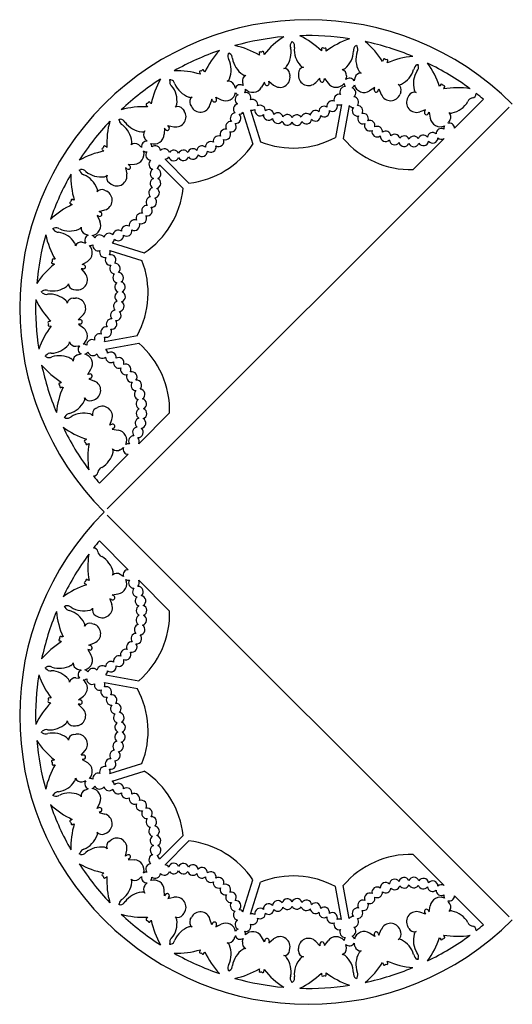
# Model space of a CAD drawing. Extents: x 64 to 312, y 4 to 251.
# Drawn here: x 64 to 187.9, y 3.6 to 251.3 of the extents above; entities that cross this region are included whole.
import ezdxf

# ---------------------------------------------------------------- set-up
doc = ezdxf.new("R2010")
doc.units = 0
doc.layers.get('0').update_dxf_attribs({"linetype": 'CONTINUOUS'})

msp = doc.modelspace()

# ---------------------------------------------------------------- linework, layer by layer
for p, q in [((134.09, 237.84), (134.08, 237.25)), ((120.02, 235.53), (120.15, 234.95)), ((125.58, 235.58), (124.81, 234.25)), ((125.68, 235.15), (125.58, 235.58)), ((126.68, 235.78), (127.86, 234.81)), ((126.73, 235.34), (126.68, 235.78)), ((131.89, 237.7), (131.97, 237.12)), ((139.5, 236.55), (138.44, 235.45)), ((139.5, 236.11), (139.5, 236.55)), ((140.57, 236.05), (140.62, 236.49)), ((140.62, 236.49), (141.54, 235.26)), ((146.14, 237.11), (146.08, 236.52)), ((148.31, 236.71), (148.16, 236.14)), ((117.91, 234.87), (118.13, 234.32)), ((153.26, 234.17), (151.97, 233.35)), ((153.15, 233.74), (153.26, 234.17)), ((154.17, 233.42), (154.33, 233.84)), ((154.33, 233.84), (154.92, 232.43)), ((159.84, 233.12), (159.64, 232.56)), ((112.29, 231.29), (111.86, 229.83)), ((112.49, 230.9), (112.29, 231.29)), ((113.31, 231.75), (114.69, 231.1)), ((113.47, 231.34), (113.31, 231.75)), ((161.85, 232.21), (161.57, 231.7)), ((173.35, 223.97), (180.61, 231.23)), ((86.03, 128.18), (187.1, 229.25)), ((105.01, 228.78), (105.36, 228.3)), ((106.9, 229.92), (107.17, 229.39)), ((120.14, 227.97), (122.65, 219.94)), ((122.04, 228.6), (124.56, 220.53)), ((144.91, 229.96), (143.39, 221.65)), ((146.89, 229.64), (145.37, 221.36)), ((166.04, 228.56), (164.59, 228.08)), ((165.83, 228.17), (166.04, 228.56)), ((166.75, 227.62), (167, 227.98)), ((167, 227.98), (167.25, 226.48)), ((172.18, 225.97), (171.85, 225.48)), ((100.41, 223.96), (100.35, 222.43)), ((100.7, 223.62), (100.41, 223.96)), ((101.29, 224.65), (102.79, 224.34)), ((101.55, 224.29), (101.29, 224.65)), ((95.51, 221.33), (95.89, 220.88)), ((162.95, 213.57), (170.73, 221.35)), ((93.95, 219.77), (94.4, 219.39)), ((100.59, 216.15), (106.56, 210.17)), ((90.63, 213.99), (90.94, 212.49)), ((90.99, 213.73), (90.63, 213.99)), ((91.32, 214.87), (92.85, 214.93)), ((91.66, 214.58), (91.32, 214.87)), ((99.14, 214.77), (105.1, 208.8)), ((85.36, 208.38), (85.89, 208.11)), ((86.5, 210.27), (86.99, 209.92)), ((83.99, 202.99), (85.46, 203.42)), ((83.53, 201.97), (84.18, 200.59)), ((83.94, 201.81), (83.53, 201.97)), ((84.38, 202.79), (83.99, 202.99)), ((80.41, 197.37), (80.96, 197.15)), ((79.75, 195.27), (80.33, 195.13)), ((87.26, 195.11), (95.35, 192.59)), ((86.69, 193.19), (94.76, 190.68)), ((79.5, 188.6), (80.47, 187.42)), ((79.94, 188.55), (79.5, 188.6)), ((79.71, 189.71), (81.03, 190.47)), ((80.13, 189.61), (79.71, 189.71)), ((77.58, 183.39), (78.16, 183.31)), ((77.44, 181.19), (78.03, 181.2)), ((78.73, 175.78), (79.83, 176.84)), ((79.17, 175.78), (78.73, 175.78)), ((79.23, 174.71), (78.8, 174.66)), ((78.8, 174.66), (80.02, 173.74)), ((85.31, 170.34), (93.61, 171.86)), ((78.17, 169.14), (78.76, 169.2)), ((85.66, 168.37), (93.97, 169.9)), ((78.57, 166.97), (79.14, 167.12)), ((81.11, 162.02), (81.93, 163.31)), ((81.54, 162.13), (81.11, 162.02)), ((81.86, 161.11), (81.44, 160.96)), ((81.44, 160.96), (82.85, 160.36)), ((82.16, 155.44), (82.72, 155.64)), ((83.07, 153.43), (83.59, 153.71)), ((101.71, 152.33), (93.94, 144.55)), ((86.72, 149.24), (87.2, 150.69)), ((87.11, 149.45), (86.72, 149.24)), ((87.66, 148.53), (87.3, 148.28)), ((87.3, 148.28), (88.81, 148.04)), ((91.31, 141.93), (84.05, 134.67)), ((89.31, 143.1), (89.8, 143.43)), ((86.03, 126.66), (187.1, 25.59)), ((91.31, 112.91), (84.05, 120.17)), ((89.31, 111.74), (89.8, 111.41)), ((101.71, 102.51), (93.94, 110.29)), ((87.3, 106.56), (88.81, 106.8)), ((87.66, 106.31), (87.3, 106.56)), ((86.72, 105.6), (87.2, 104.15)), ((87.11, 105.39), (86.72, 105.6)), ((82.16, 99.4), (82.72, 99.2)), ((83.07, 101.41), (83.59, 101.13)), ((81.44, 93.89), (82.85, 94.48)), ((81.11, 92.82), (81.93, 91.53)), ((81.54, 92.71), (81.11, 92.82)), ((81.86, 93.73), (81.44, 93.89)), ((78.57, 87.87), (79.14, 87.72)), ((78.17, 85.7), (78.76, 85.64)), ((85.31, 84.5), (93.61, 82.98)), ((85.66, 86.47), (93.97, 84.94)), ((78.8, 80.18), (80.02, 81.1)), ((79.23, 80.13), (78.8, 80.18)), ((78.73, 79.06), (79.83, 78)), ((79.17, 79.06), (78.73, 79.06)), ((77.44, 73.65), (78.03, 73.64)), ((77.58, 71.45), (78.16, 71.53)), ((79.5, 66.24), (80.47, 67.42)), ((79.94, 66.29), (79.5, 66.24)), ((80.13, 65.23), (79.71, 65.13)), ((79.71, 65.13), (81.03, 64.37)), ((86.69, 61.65), (94.76, 64.16)), ((87.26, 59.73), (95.35, 62.25)), ((79.75, 59.57), (80.33, 59.71)), ((80.41, 57.47), (80.96, 57.69)), ((83.53, 52.87), (84.18, 54.25)), ((83.94, 53.03), (83.53, 52.87)), ((84.38, 52.05), (83.99, 51.85)), ((83.99, 51.85), (85.46, 51.42)), ((85.36, 46.46), (85.89, 46.73)), ((86.5, 44.57), (86.99, 44.92)), ((99.14, 40.07), (105.1, 46.04)), ((100.59, 38.69), (106.56, 44.67)), ((90.63, 40.85), (90.94, 42.35)), ((90.99, 41.11), (90.63, 40.85)), ((91.66, 40.26), (91.32, 39.97)), ((91.32, 39.97), (92.85, 39.91)), ((162.95, 41.27), (170.73, 33.49)), ((93.95, 35.07), (94.4, 35.45)), ((120.14, 26.87), (122.65, 34.9)), ((95.51, 33.51), (95.89, 33.96)), ((100.41, 30.88), (100.35, 32.41)), ((122.04, 26.24), (124.56, 34.31)), ((144.91, 24.88), (143.39, 33.19)), ((146.89, 25.2), (145.37, 33.48)), ((100.7, 31.22), (100.41, 30.88)), ((101.55, 30.55), (101.29, 30.19)), ((101.29, 30.19), (102.79, 30.5)), ((173.35, 30.87), (180.61, 23.61)), ((167, 26.86), (167.25, 28.36)), ((172.18, 28.87), (171.85, 29.36)), ((105.01, 26.06), (105.36, 26.54)), ((106.9, 24.92), (107.17, 25.45)), ((112.29, 23.55), (111.86, 25.01)), ((166.04, 26.28), (164.59, 26.76)), ((165.83, 26.67), (166.04, 26.28)), ((166.75, 27.22), (167, 26.86)), ((112.49, 23.94), (112.29, 23.55)), ((113.31, 23.09), (114.69, 23.74)), ((113.47, 23.5), (113.31, 23.09)), ((154.33, 21), (154.92, 22.41)), ((161.85, 22.63), (161.57, 23.14)), ((117.91, 19.97), (118.13, 20.52)), ((120.02, 19.31), (120.15, 19.89)), ((125.58, 19.26), (124.81, 20.59)), ((126.68, 19.06), (127.86, 20.03)), ((153.26, 20.67), (151.97, 21.49)), ((153.15, 21.1), (153.26, 20.67)), ((154.17, 21.42), (154.33, 21)), ((159.84, 21.72), (159.64, 22.28)), ((125.68, 19.69), (125.58, 19.26)), ((126.73, 19.5), (126.68, 19.06)), ((131.89, 17.14), (131.97, 17.72)), ((134.09, 17), (134.08, 17.59)), ((139.5, 18.29), (138.44, 19.39)), ((139.5, 18.73), (139.5, 18.29)), ((140.57, 18.79), (140.62, 18.35)), ((140.62, 18.35), (141.54, 19.58)), ((146.14, 17.73), (146.08, 18.32)), ((148.31, 18.13), (148.16, 18.7))]:
    msp.add_line(p, q)
for centre, radius, start, end in [((136.56, 178.72), 72.54, 45, 225), ((136.56, 178.72), 68.54, 95.1476, 105.6216), ((141.42, 229.86), 20.36, 122.7169, 141.4696), ((133.48, 244.71), 1.44, 142.2369, 201.738), ((131.53, 246.37), 1.12, 316.2883, 330.925), ((133.41, 246.48), 1.12, 215.9981, 230.6347), ((131.68, 244.61), 1.44, 345.185, 44.6862), ((136.56, 178.72), 68.54, 81.3015, 91.7754), ((125.58, 228.9), 20.36, 45.4535, 64.2062), ((153.51, 227.21), 20.36, 108.8707, 127.6235), ((136.56, 178.72), 68.54, 67.4553, 77.9293), ((137.91, 230.07), 20.36, 31.6073, 50.36), ((136.56, 178.72), 68.54, 108.9938, 119.4677), ((129.04, 229.53), 20.36, 136.563, 155.3158), ((115.49, 243.2), 1.12, 330.1345, 344.7712), ((117.28, 243.76), 1.12, 229.8442, 244.4809), ((116.05, 241.52), 1.44, 359.0312, 58.5323), ((113.89, 224.81), 20.36, 59.2996, 78.0523), ((124.45, 242.88), 0.256, 48.593, 228.593), ((124.87, 242.51), 0.619, 86.6404, 114.1288), ((125.14, 243.01), 0.255, 332.3309, 152.3309), ((124.87, 242.51), 0.619, 2.5215, 38.0214), ((126.26, 242.98), 6, 324.1239, 11.5409), ((139.05, 243.75), 6, 175.3821, 222.7992), ((140.48, 243.46), 0.619, 149.211, 184.4016), ((140.16, 243.92), 0.256, 34.7468, 214.7468), ((140.48, 243.46), 0.619, 72.7942, 100.2827), ((140.85, 243.88), 0.255, 318.4847, 138.4847), ((140.48, 243.46), 0.619, 348.6753, 24.1752), ((141.93, 243.58), 6, 310.2777, 357.6948), ((149.36, 243.54), 1.44, 128.3907, 187.8919), ((147.87, 245.61), 1.12, 302.4422, 317.0789), ((154.54, 241.27), 6, 161.536, 208.953), ((149.72, 245.27), 1.12, 202.1519, 216.7886), ((147.59, 243.86), 1.44, 331.3389, 30.84), ((117.77, 242.06), 1.44, 156.0831, 215.5842), ((111.18, 238.65), 6, 337.97, 25.3871), ((123.41, 242.46), 6, 189.2283, 236.6453), ((124.87, 242.51), 0.619, 163.0571, 198.2478), ((155.86, 240.64), 0.619, 135.3648, 170.5555), ((155.66, 241.16), 0.256, 20.9007, 200.9007), ((155.86, 240.64), 0.619, 58.9481, 86.4365), ((156.32, 240.96), 0.255, 304.6386, 124.6386), ((164.63, 221.74), 20.36, 95.0246, 113.7773), ((155.86, 240.64), 0.619, 334.8292, 10.3291), ((136.56, 178.72), 68.54, 53.6092, 64.0831), ((150.16, 228.25), 20.36, 17.7612, 36.5139), ((103.52, 218.05), 20.36, 73.1458, 91.8985), ((109.45, 238.12), 0.256, 62.4391, 242.4391), ((109.95, 237.86), 0.619, 176.9033, 212.0939), ((109.95, 237.86), 0.619, 100.4865, 127.975), ((110.08, 238.41), 0.255, 346.177, 166.177), ((109.95, 237.86), 0.619, 16.3676, 51.8676), ((130.26, 240), 1.01, 280.9176, 327.6094), ((130.39, 237.5), 1.51, 7.8564, 87.5816), ((135.61, 237.81), 1.51, 99.3414, 179.0666), ((135.43, 240.32), 1.01, 219.3137, 266.0055), ((145.11, 239.73), 1.01, 267.0714, 313.7632), ((144.64, 237.27), 1.51, 354.0103, 73.7355), ((149.78, 236.33), 1.51, 85.4953, 165.2205), ((150.21, 238.8), 1.01, 205.4676, 252.1594), ((157.3, 240.41), 6, 296.4316, 343.8486), ((168.99, 235.15), 6, 147.6898, 195.1069), ((164.5, 238.59), 1.44, 114.5446, 174.0457), ((163.55, 240.96), 1.12, 288.596, 303.2327), ((162.86, 239.33), 1.44, 317.4927, 16.9939), ((165.26, 240.19), 1.12, 188.3058, 202.9424), ((136.56, 178.72), 68.54, 122.8399, 133.3139), ((117.09, 226.25), 20.36, 150.4092, 169.1619), ((103.16, 235.72), 1.44, 169.9292, 229.4303), ((100.67, 236.28), 1.12, 343.9806, 358.6173), ((102.28, 237.25), 1.12, 243.6904, 258.327), ((101.62, 234.79), 1.44, 12.8774, 72.3785), ((115.78, 236.72), 1.01, 294.7637, 341.4555), ((116.5, 234.31), 1.51, 21.7026, 101.4278), ((121.49, 235.87), 1.51, 113.1876, 192.9128), ((120.72, 238.26), 1.01, 233.1599, 279.8517), ((126.21, 235.24), 0.538, 190.3846, 10.3846), ((129.46, 236.77), 2.53, 230.7544, 7.8564), ((136.62, 237.21), 2.53, 179.0666, 316.1687), ((140.03, 236.08), 0.538, 176.5385, 356.5385), ((146.95, 235.23), 1.33, 29.3272, 134.1604), ((143.56, 236.78), 2.53, 346.2118, 354.0103), ((150.61, 235.49), 2.53, 165.2205, 171.249), ((97.57, 230.83), 6, 351.8162, 39.2333), ((108.54, 237.46), 6, 203.0744, 250.4915), ((115.78, 233.39), 2.53, 244.6006, 349.8908), ((115.78, 233.39), 2.53, 13.9042, 21.7026), ((119.5, 233.58), 1.33, 57.0195, 161.8527), ((119.44, 233.56), 1.33, 207.9689, 245.8741), ((122.62, 235.52), 2.53, 192.9128, 198.9413), ((119.44, 233.56), 1.33, 329.1845, 10.4657), ((120.83, 231.58), 1.33, 338.6581, 100.4526), ((122.62, 235.52), 2.53, 222.5172, 330.0148), ((143.56, 236.78), 2.53, 216.9083, 322.1985), ((145.82, 233.09), 1.33, 88.6072, 208.2649), ((146.89, 235.24), 1.33, 180.2766, 218.1818), ((146.89, 235.24), 1.33, 301.4921, 342.7734), ((147.19, 232.84), 1.33, 310.9658, 72.7603), ((150.61, 235.49), 2.53, 194.8249, 302.3225), ((153.66, 233.58), 0.538, 162.6923, 342.6923), ((159.47, 235.91), 1.01, 253.2253, 299.9171), ((158.42, 233.63), 1.51, 340.1641, 59.8893), ((163.18, 231.49), 1.51, 71.6491, 151.3743), ((164.19, 233.79), 1.01, 191.6214, 238.3132), ((170.12, 234.22), 0.619, 121.5187, 156.7093), ((170.05, 234.78), 0.256, 7.0545, 187.0545), ((170.12, 234.22), 0.619, 45.1019, 72.5904), ((170.64, 234.42), 0.255, 290.7924, 110.7924), ((170.12, 234.22), 0.619, 320.983, 356.4829), ((174.11, 213.78), 20.36, 81.1784, 99.9312), ((96.57, 230.34), 0.255, 0.0232, 180.0232), ((106.93, 232.73), 1.01, 247.006, 293.6978), ((108.25, 230.6), 1.51, 127.0338, 206.7589), ((112.98, 231.12), 0.538, 204.2308, 24.2308), ((119.49, 231.16), 1.33, 116.2995, 235.9572), ((122.52, 229.85), 1.33, 348.1318, 109.9263), ((142.58, 229.51), 1.33, 67.5231, 189.5985), ((144.35, 231.17), 1.33, 76.9968, 198.7913), ((147.88, 230.52), 1.33, 320.4395, 82.234), ((157.26, 233.42), 2.53, 203.0621, 340.1641), ((163.79, 230.48), 2.53, 151.3743, 288.4764), ((171.46, 233.65), 6, 282.5854, 330.0025), ((178.02, 230.16), 1.44, 100.6984, 160.1996), ((177.66, 232.69), 1.12, 274.7499, 1.6395), ((136.56, 178.72), 68.54, 50.0095, 51.9919), ((95.07, 209), 20.36, 86.9919, 105.7447), ((96.02, 229.9), 0.256, 76.2853, 256.2853), ((96.57, 229.77), 0.619, 190.7494, 225.9401), ((96.57, 229.77), 0.619, 114.3327, 141.8211), ((96.57, 229.77), 0.619, 30.2138, 65.7137), ((103.3, 226.82), 2.53, 258.4467, 35.5488), ((102.5, 230.06), 1.01, 308.6099, 355.3017), ((103.78, 227.9), 1.51, 35.5488, 115.2739), ((109.43, 230.53), 2.53, 206.7589, 343.861), ((119.08, 228.78), 1.33, 104.6891, 226.4836), ((119.08, 228.78), 1.33, 275.2154, 322.8573), ((122.52, 229.85), 1.33, 248.9905, 299.4), ((124.47, 228.41), 1.33, 168.1318, 308.5928), ((124.47, 228.41), 1.33, 357.3246, 119.4), ((126.62, 227.31), 1.33, 5.0104, 128.5928), ((138.4, 227.09), 1.33, 50.6445, 173.3062), ((140.57, 228.16), 1.33, 58.3303, 181.9127), ((140.57, 228.16), 1.33, 230.6445, 9.5985), ((142.58, 229.51), 1.33, 238.3303, 18.7913), ((144.35, 231.17), 1.33, 247.5231, 295.165), ((147.88, 230.52), 1.33, 221.2982, 271.7077), ((148.95, 228.34), 1.33, 140.4395, 280.9005), ((148.95, 228.34), 1.33, 329.6323, 91.7077), ((166.29, 227.9), 0.538, 148.8462, 328.8462), ((170.92, 226.81), 1.51, 326.318, 46.0432), ((172.49, 228.77), 1.01, 239.3791, 286.0709), ((136.56, 178.72), 68.54, 136.6861, 147.1601), ((106.28, 220.21), 20.36, 164.2553, 183.0081), ((89.27, 227.35), 1.12, 257.5365, 272.1732), ((87.93, 226.02), 1.12, 357.8268, 12.4635), ((90.49, 226.07), 1.44, 183.7754, 243.2765), ((89.21, 224.79), 1.44, 26.7235, 86.2246), ((95.3, 229.05), 6, 216.9206, 264.3377), ((117.14, 224.36), 1.33, 86.0226, 209.605), ((118.29, 226.49), 1.33, 95.2154, 217.2908), ((118.29, 226.49), 1.33, 266.0226, 46.4836), ((126.62, 227.31), 1.33, 177.3246, 316.2786), ((128.91, 226.51), 1.33, 185.0104, 324.8851), ((128.91, 226.51), 1.33, 13.6169, 136.2786), ((131.28, 226.06), 1.33, 193.6169, 334.3588), ((131.28, 226.06), 1.33, 23.0906, 144.8851), ((133.7, 226.01), 1.33, 203.0906, 343.8325), ((133.7, 226.01), 1.33, 32.5643, 154.3588), ((136.1, 226.35), 1.33, 42.038, 163.8325), ((136.1, 226.35), 1.33, 212.5643, 353.3062), ((138.4, 227.09), 1.33, 222.038, 1.9127), ((150.35, 226.37), 1.33, 149.6323, 288.5863), ((150.35, 226.37), 1.33, 337.3181, 100.9005), ((151.99, 224.6), 1.33, 345.9246, 108.5863), ((169.75, 226.88), 2.53, 189.216, 294.5061), ((169.75, 226.88), 2.53, 318.5195, 326.318), ((86.23, 219.98), 6, 5.6623, 53.0794), ((94.87, 224.07), 1.01, 260.8522, 307.544), ((96.66, 222.32), 1.51, 140.8799, 220.6051), ((101.12, 223.95), 0.538, 218.0769, 38.0769), ((115.72, 222.4), 1.33, 78.3368, 200.9985), ((115.72, 222.4), 1.33, 249.7303, 29.605), ((117.14, 224.36), 1.33, 258.3368, 37.2908), ((151.99, 224.6), 1.33, 157.3181, 297.1928), ((153.89, 223.09), 1.33, 165.9246, 306.6665), ((153.89, 223.09), 1.33, 355.3983, 117.1928), ((156.01, 221.92), 1.33, 4.872, 126.6665), ((170.02, 222.56), 1.33, 60.9149, 180.5726), ((171.98, 223.96), 1.33, 152.5843, 190.4895), ((172.02, 223.93), 1.33, 1.6348, 106.4681), ((91.21, 220.41), 1.01, 322.456, 9.1478), ((95.96, 219.37), 1.33, 84.7118, 189.545), ((97.82, 222.53), 2.53, 220.6051, 226.6336), ((97.82, 222.53), 2.53, 250.2095, 357.7071), ((112.05, 219.26), 1.33, 60.2566, 182.0511), ((114.02, 220.68), 1.33, 69.7303, 191.5248), ((114.02, 220.68), 1.33, 240.2566, 20.9985), ((132.77, 241.47), 22.5, 248.5996, 298.1835), ((162.38, 236.01), 22.45, 220.7525, 271.4537), ((156.01, 221.92), 1.33, 175.3983, 316.1402), ((158.29, 221.11), 1.33, 184.872, 325.6138), ((158.29, 221.11), 1.33, 14.3457, 136.1402), ((160.67, 220.69), 1.33, 22.9522, 145.6138), ((163.09, 220.63), 1.33, 30.638, 154.2204), ((165.5, 220.9), 1.33, 39.8308, 161.9062), ((165.5, 220.9), 1.33, 210.638, 351.0989), ((167.83, 221.54), 1.33, 49.3044, 171.0989), ((167.83, 221.54), 1.33, 219.8308, 0.5726), ((170.08, 222.51), 1.33, 225.9757, 299.4441), ((89.03, 198.19), 20.36, 100.8381, 119.5908), ((84.95, 218.71), 0.256, 90.1314, 270.1314), ((85.51, 218.72), 0.619, 128.1789, 155.6673), ((85.51, 218.72), 0.619, 204.5956, 239.7862), ((85.37, 219.26), 0.255, 13.8694, 193.8694), ((85.51, 218.72), 0.619, 44.0599, 79.5599), ((92.97, 218.62), 1.51, 49.3949, 129.1201), ((92.75, 217.46), 2.53, 272.2929, 17.5831), ((92.75, 217.46), 2.53, 41.5965, 49.3949), ((95.92, 219.33), 1.33, 235.6612, 273.5664), ((97.07, 217.22), 1.33, 143.9918, 263.6496), ((95.92, 219.33), 1.33, 356.8768, 38.158), ((98.06, 218.21), 1.33, 6.3504, 128.1449), ((100.36, 217.46), 1.33, 15.8241, 137.6186), ((102.76, 217.1), 1.33, 25.0169, 147.0923), ((105.18, 217.13), 1.33, 32.7027, 156.2851), ((107.57, 217.48), 1.33, 41.3092, 163.9709), ((104.02, 232.49), 22.46, 276.4951, 326.0337), ((109.89, 218.18), 1.33, 50.7829, 172.5774), ((109.89, 218.18), 1.33, 221.3092, 2.0511), ((112.05, 219.26), 1.33, 230.7829, 11.5248), ((160.67, 220.69), 1.33, 194.3457, 334.2204), ((163.09, 220.63), 1.33, 202.9522, 341.9062), ((97.82, 214.92), 1.33, 132.3814, 254.1759), ((100.36, 217.46), 1.33, 279.626, 327.0923), ((102.76, 217.1), 1.33, 195.8241, 336.2851), ((105.18, 217.13), 1.33, 205.0169, 343.9709), ((107.57, 217.48), 1.33, 212.7027, 352.5774), ((79, 214.61), 1.12, 271.3827, 286.0194), ((78.03, 213), 1.12, 11.673, 26.3096), ((80.49, 213.67), 1.44, 197.6215, 257.1226), ((79.56, 212.12), 1.44, 40.5697, 100.0708), ((84.45, 217.71), 6, 230.7667, 278.1838), ((91.33, 214.16), 0.538, 231.9231, 51.9231), ((98.18, 212.52), 1.33, 122.9077, 244.9831), ((97.82, 214.92), 1.33, 302.9077, 353.4987), ((98.18, 212.52), 1.33, 293.7149, 74.1759), ((136.56, 178.72), 68.54, 150.5323, 161.0062), ((97.23, 211.76), 20.36, 178.1015, 196.8542), ((77.82, 206.74), 6, 19.5085, 66.9256), ((85.22, 212.78), 1.01, 274.6983, 321.3901), ((87.38, 211.5), 1.51, 154.7261, 234.4512), ((88.46, 211.98), 2.53, 234.4512, 11.5533), ((98.15, 210.1), 1.33, 113.7149, 237.2973), ((98.15, 210.1), 1.33, 286.0291, 64.9831), ((82.55, 208.35), 1.01, 336.3022, 22.994), ((84.68, 207.03), 1.51, 63.2411, 142.9662), ((84.75, 205.85), 2.53, 286.139, 63.2411), ((82.79, 211.19), 22.44, 304.0393, 353.8955), ((97.8, 207.71), 1.33, 106.0291, 228.6908), ((97.8, 207.71), 1.33, 277.4226, 57.2973), ((77.42, 205.33), 0.619, 142.025, 169.5135), ((77.16, 205.83), 0.255, 27.7155, 207.7155), ((77.42, 205.33), 0.619, 57.9061, 93.406), ((97.1, 205.39), 1.33, 97.4226, 219.2171), ((97.1, 205.39), 1.33, 267.9489, 48.6908), ((85.75, 186.24), 20.36, 114.6842, 133.437), ((76.87, 205.2), 0.256, 103.9776, 283.9776), ((77.42, 205.33), 0.619, 218.4417, 253.6324), ((96.02, 203.23), 1.33, 87.9489, 209.7434), ((96.02, 203.23), 1.33, 258.4752, 39.2171), ((84.16, 202.3), 0.538, 245.7692, 65.7692), ((92.88, 199.57), 1.33, 69.0015, 191.6632), ((94.6, 201.27), 1.33, 78.4752, 200.2697), ((94.6, 201.27), 1.33, 249.0015, 29.7434), ((72.08, 199.8), 1.12, 285.2288, 299.8655), ((71.52, 198), 1.12, 25.5191, 40.1558), ((73.76, 199.23), 1.44, 211.4677, 270.9688), ((73.22, 197.51), 1.44, 54.4158, 113.9169), ((76.64, 204.1), 6, 244.6129, 292.03), ((78.56, 199.5), 1.01, 288.5445, 335.2363), ((80.97, 198.78), 1.51, 168.5722, 248.2974), ((81.89, 199.51), 2.53, 277.9018, 25.3994), ((88.79, 196.99), 1.33, 52.7092, 174.7846), ((90.92, 198.14), 1.33, 60.395, 183.9774), ((90.92, 198.14), 1.33, 232.7092, 11.6632), ((92.88, 199.57), 1.33, 240.395, 20.2697), ((136.56, 178.72), 68.54, 164.3784, 174.8524), ((90.47, 201.39), 20.36, 191.9477, 210.7004), ((72.82, 191.87), 6, 33.3547, 80.7717), ((81.72, 195.84), 1.33, 112.4041, 217.2373), ((81.89, 199.51), 2.53, 248.2974, 254.326), ((81.7, 195.78), 1.33, 24.5691, 65.8504), ((84.12, 195.79), 1.33, 34.0428, 155.8373), ((86.51, 196.2), 1.33, 43.5164, 165.3109), ((86.51, 196.2), 1.33, 304.7891, 354.7846), ((88.79, 196.99), 1.33, 223.5164, 3.9774), ((77.02, 194.56), 1.01, 350.1483, 36.8401), ((79.41, 193.79), 1.51, 77.0872, 156.8124), ((79.76, 192.66), 2.53, 69.2888, 77.0872), ((79.76, 192.66), 2.53, 299.9852, 45.2754), ((81.7, 195.78), 1.33, 263.3535, 301.2587), ((83.7, 194.46), 1.33, 171.6841, 291.3419), ((85.44, 192.77), 1.33, 160.0737, 281.8682), ((72.4, 190.83), 0.255, 41.5617, 221.5617), ((72.77, 190.41), 0.619, 71.7522, 107.2522), ((86.87, 190.81), 1.33, 150.6, 272.6754), ((85.44, 192.77), 1.33, 330.6, 18.6428), ((86.87, 190.81), 1.33, 321.4072, 101.8682), ((85.42, 173.86), 20.36, 128.5304, 147.2831), ((72.27, 190.14), 0.256, 117.8237, 297.8237), ((72.77, 190.41), 0.619, 155.8712, 183.3596), ((72.77, 190.41), 0.619, 232.2879, 267.4785), ((80.04, 189.08), 0.538, 259.6154, 79.6154), ((87.97, 188.66), 1.33, 141.4072, 264.9896), ((87.97, 188.66), 1.33, 313.7214, 92.6754), ((73.91, 182.51), 22.39, 331.6266, 21.4087), ((78.51, 185.82), 2.53, 262.1436, 39.2456), ((88.77, 186.37), 1.33, 133.7214, 256.3831), ((88.77, 186.37), 1.33, 305.1149, 84.9896), ((72.3, 189.02), 6, 258.4591, 305.8761), ((75.28, 185.02), 1.01, 302.3906, 349.0824), ((77.78, 184.89), 1.51, 182.4184, 262.1436), ((89.22, 184), 1.33, 125.1149, 246.9094), ((89.22, 184), 1.33, 295.6412, 76.3831), ((136.56, 178.72), 68.54, 178.2246, 188.6985), ((86.38, 189.7), 20.36, 205.7938, 224.5465), ((68.91, 183.75), 1.12, 299.075, 313.7117), ((68.8, 181.87), 1.12, 39.3653, 54.0019), ((70.68, 183.61), 1.44, 225.3138, 284.815), ((70.57, 181.81), 1.44, 68.262, 127.7631), ((71.53, 176.23), 6, 47.2008, 94.6179), ((77.47, 179.68), 1.51, 90.9334, 170.6586), ((78.08, 178.67), 2.53, 313.8313, 90.9334), ((89.27, 181.58), 1.33, 115.6412, 237.4357), ((89.27, 181.58), 1.33, 286.1675, 66.9094), ((74.96, 179.85), 1.01, 3.9945, 50.6863), ((88.93, 179.18), 1.33, 106.1675, 227.962), ((88.93, 179.18), 1.33, 276.6938, 57.4357), ((87.12, 174.71), 1.33, 88.0873, 211.6697), ((88.19, 176.88), 1.33, 96.6938, 219.3555), ((88.19, 176.88), 1.33, 268.0873, 47.962), ((88.07, 161.77), 20.36, 142.3765, 161.1293), ((71.36, 175.12), 0.255, 55.4078, 235.4078), ((71.4, 174.43), 0.256, 131.6699, 311.6699), ((71.83, 174.8), 0.619, 169.7173, 197.2058), ((71.83, 174.8), 0.619, 85.5984, 121.0983), ((71.83, 174.8), 0.619, 246.134, 281.3247), ((79.2, 175.25), 0.538, 273.4615, 93.4615), ((78.5, 171.72), 2.53, 305.5941, 53.0917), ((85.77, 172.7), 1.33, 80.4015, 202.4769), ((85.77, 172.7), 1.33, 251.2087, 31.6697), ((87.12, 174.71), 1.33, 260.4015, 39.3555), ((84.12, 170.93), 1.33, 71.2087, 193.0032), ((84.12, 170.93), 1.33, 333.6227, 22.4769), ((71.7, 173.35), 6, 272.3052, 319.7223), ((75.55, 170.17), 1.01, 316.2368, 2.9286), ((78.01, 170.64), 1.51, 196.2645, 275.9897), ((80.04, 168.39), 1.33, 140.0964, 244.9296), ((78.5, 171.72), 2.53, 275.9897, 282.0183), ((80.05, 168.33), 1.33, 52.2614, 93.5427), ((82.19, 169.46), 1.33, 61.7351, 183.5296), ((79.21, 152.9), 22.51, 358.5296, 49.0275), ((69.67, 167.42), 1.12, 312.9211, 327.5578), ((70.01, 165.56), 1.12, 53.2114, 67.8481), ((71.75, 165.92), 1.44, 82.1081, 141.6093), ((71.42, 167.7), 1.44, 239.16, 298.6611), ((74.01, 160.74), 6, 61.047, 108.464), ((76.48, 165.08), 1.01, 17.8406, 64.5324), ((78.96, 165.5), 1.51, 104.7795, 184.5047), ((79.79, 164.67), 2.53, 96.9811, 104.7795), ((80.04, 168.39), 1.33, 287.2266, 328.5079), ((79.79, 164.67), 2.53, 327.6775, 75.1751), ((82.44, 168.09), 1.33, 197.2397, 319.0342), ((84.76, 167.4), 1.33, 187.766, 309.5605), ((86.94, 166.33), 1.33, 178.2923, 300.3677), ((84.76, 167.4), 1.33, 358.2923, 47.4638), ((86.94, 166.33), 1.33, 349.0995, 129.5605), ((88.91, 164.94), 1.33, 341.4137, 120.3677), ((136.56, 178.72), 68.54, 192.0707, 202.5447), ((85.21, 177.37), 20.36, 219.64, 238.3927), ((88.91, 164.94), 1.33, 169.0995, 292.6819), ((90.68, 163.29), 1.33, 161.4137, 284.0754), ((90.68, 163.29), 1.33, 332.8072, 112.6819), ((81.7, 161.62), 0.538, 287.3077, 107.3077), ((92.19, 161.39), 1.33, 152.8072, 274.6017), ((92.19, 161.39), 1.33, 323.3335, 104.0754), ((93.54, 150.65), 20.36, 156.2227, 174.9754), ((74.12, 159.62), 0.255, 69.254, 249.254), ((74.64, 159.42), 0.619, 183.5635, 211.0519), ((74.32, 158.96), 0.256, 145.5161, 325.5161), ((74.64, 159.42), 0.619, 99.4445, 134.9445), ((74.64, 159.42), 0.619, 259.9802, 295.1708), ((81.86, 158.03), 2.53, 289.8359, 66.9379), ((93.36, 159.27), 1.33, 143.3335, 265.128), ((93.36, 159.27), 1.33, 313.8598, 94.6017), ((79.37, 155.81), 1.01, 330.0829, 16.7747), ((81.65, 156.86), 1.51, 210.1107, 289.8359), ((94.17, 156.99), 1.33, 133.8598, 255.6543), ((94.17, 156.99), 1.33, 304.3862, 85.128), ((74.87, 157.98), 6, 286.1514, 333.5684), ((84.8, 151.49), 2.53, 341.5236, 118.6257), ((94.59, 154.61), 1.33, 124.3862, 247.0478), ((94.59, 154.61), 1.33, 295.7796, 75.6543), ((74.32, 151.74), 1.12, 326.7673, 341.404), ((75.09, 150.02), 1.12, 67.0576, 81.6942), ((76.69, 150.78), 1.44, 95.9543, 155.4554), ((75.95, 152.43), 1.44, 253.0061, 312.5073), ((80.13, 146.29), 6, 74.8931, 122.3102), ((81.49, 151.09), 1.01, 31.6868, 78.3786), ((83.79, 152.1), 1.51, 118.6257, 198.3509), ((94.65, 152.19), 1.33, 115.7796, 239.362), ((94.65, 152.19), 1.33, 288.0938, 67.0478), ((136.56, 178.72), 68.54, 205.9169, 216.3908), ((87.03, 165.12), 20.36, 233.4861, 252.2388), ((87.38, 148.99), 0.538, 301.1538, 121.1538), ((93.74, 147.45), 1.33, 98.9011, 220.6956), ((94.39, 149.78), 1.33, 108.0938, 230.1692), ((94.39, 149.78), 1.33, 278.9011, 59.362), ((88.4, 145.53), 2.53, 333.2864, 80.784), ((92.72, 145.26), 1.33, 89.4274, 211.2219), ((93.74, 147.45), 1.33, 269.4274, 50.1692), ((80.5, 145.23), 0.255, 83.1001, 263.1001), ((81.06, 145.16), 0.619, 197.4096, 224.8981), ((81.06, 145.16), 0.619, 113.2907, 148.7906), ((80.86, 144.64), 0.256, 159.3622, 339.3622), ((81.06, 145.16), 0.619, 273.8263, 309.017), ((101.5, 141.17), 20.36, 170.0688, 188.8216), ((91.35, 143.26), 1.33, 79.9537, 121.235), ((92.77, 145.2), 1.33, 330.9937, 44.1433), ((81.63, 143.82), 6, 299.9975, 347.4146), ((88.47, 144.36), 1.51, 223.9568, 303.682), ((86.51, 142.79), 1.01, 343.9291, 30.6209), ((88.4, 145.53), 2.53, 303.682, 311.4805), ((91.35, 143.26), 1.33, 163.5319, 268.3652), ((82.59, 137.62), 1.12, 268.3605, 348.5444), ((136.56, 178.72), 68.54, 218.0081, 219.9905), ((85.12, 137.26), 1.44, 109.8004, 174.493), ((136.56, 76.12), 72.54, 135, 315), ((136.56, 76.12), 68.54, 140.0095, 141.9919), ((136.56, 76.12), 68.54, 143.6092, 154.0831), ((101.5, 113.67), 20.36, 171.1784, 189.9312), ((82.59, 117.22), 1.12, 11.4556, 91.6395), ((85.12, 117.58), 1.44, 185.507, 250.1996), ((81.63, 111.02), 6, 12.5854, 60.0025), ((86.51, 112.05), 1.01, 329.3791, 16.0709), ((88.47, 110.48), 1.51, 56.318, 136.0432), ((91.35, 111.58), 1.33, 91.6348, 196.4681), ((87.03, 89.72), 20.36, 107.7612, 126.5139), ((80.5, 109.61), 0.255, 96.8999, 276.8999), ((81.06, 109.68), 0.619, 135.1019, 162.5904), ((81.06, 109.68), 0.619, 211.2094, 246.7093), ((80.86, 110.2), 0.256, 20.6378, 200.6378), ((81.06, 109.68), 0.619, 50.983, 86.1737), ((88.4, 109.31), 2.53, 279.216, 26.7136), ((88.4, 109.31), 2.53, 48.5195, 56.318), ((91.35, 111.58), 1.33, 238.765, 280.0463), ((92.72, 109.58), 1.33, 148.7781, 270.5726), ((92.77, 109.64), 1.33, 315.8567, 29.0063), ((93.74, 107.39), 1.33, 139.3044, 261.0989), ((93.74, 107.39), 1.33, 309.8308, 90.5726), ((84.8, 103.35), 2.53, 241.3743, 18.4764), ((87.38, 105.85), 0.538, 238.8462, 58.8462), ((94.39, 105.06), 1.33, 129.8308, 251.9062), ((94.39, 105.06), 1.33, 300.638, 81.0989), ((136.56, 76.12), 68.54, 157.4553, 167.9293), ((93.54, 104.19), 20.36, 185.0246, 203.7773), ((75.09, 104.82), 1.12, 278.3058, 292.9424), ((74.32, 103.1), 1.12, 18.596, 33.2327), ((76.69, 104.06), 1.44, 204.5446, 264.0457), ((75.95, 102.41), 1.44, 47.4927, 106.9939), ((74.87, 96.86), 6, 26.4316, 73.8486), ((80.13, 108.55), 6, 237.6898, 285.1069), ((81.49, 103.75), 1.01, 281.6214, 328.3132), ((83.79, 102.74), 1.51, 161.6491, 241.3743), ((94.65, 102.65), 1.33, 120.638, 244.2204), ((79.21, 101.94), 22.51, 310.9725, 1.4704), ((94.65, 102.65), 1.33, 292.9522, 71.9062), ((79.37, 99.03), 1.01, 343.2253, 29.9171), ((81.65, 97.98), 1.51, 70.1641, 149.8893), ((81.86, 96.82), 2.53, 293.0621, 70.1641), ((94.17, 97.85), 1.33, 104.3457, 226.1402), ((94.59, 100.23), 1.33, 112.9522, 235.6138), ((94.59, 100.23), 1.33, 284.3457, 64.2204), ((93.36, 95.57), 1.33, 94.872, 216.6665), ((94.17, 97.85), 1.33, 274.872, 55.6138), ((85.21, 77.47), 20.36, 121.6073, 140.36), ((74.12, 95.22), 0.255, 110.746, 290.746), ((74.64, 95.42), 0.619, 148.9481, 176.4365), ((74.32, 95.88), 0.256, 34.4839, 214.4839), ((74.64, 95.42), 0.619, 225.0555, 260.5555), ((74.64, 95.42), 0.619, 64.8292, 100.0198), ((92.19, 93.45), 1.33, 85.3983, 207.1928), ((92.19, 93.45), 1.33, 255.9246, 36.6665), ((93.36, 95.57), 1.33, 265.3983, 46.1402), ((81.7, 93.22), 0.538, 252.6923, 72.6923), ((90.68, 91.55), 1.33, 75.9246, 198.5863), ((90.68, 91.55), 1.33, 247.3181, 27.1928), ((76.48, 89.76), 1.01, 295.4676, 342.1594), ((78.96, 89.34), 1.51, 175.4953, 255.2205), ((79.79, 90.17), 2.53, 284.8249, 32.3225), ((86.94, 88.51), 1.33, 59.6323, 181.7077), ((88.91, 89.91), 1.33, 67.3181, 190.9005), ((88.91, 89.91), 1.33, 239.6323, 18.5863), ((70.01, 89.28), 1.12, 292.1519, 306.7886), ((69.67, 87.42), 1.12, 32.4422, 47.0789), ((71.75, 88.92), 1.44, 218.3907, 277.8919), ((71.42, 87.14), 1.44, 61.3389, 120.84), ((71.7, 81.49), 6, 40.2777, 87.6948), ((74.01, 94.1), 6, 251.536, 298.953), ((80.04, 86.45), 1.33, 115.0704, 219.9036), ((79.79, 90.17), 2.53, 255.2205, 263.0189), ((80.04, 86.45), 1.33, 31.4921, 72.7734), ((82.44, 86.75), 1.33, 40.9658, 162.7603), ((84.76, 87.44), 1.33, 50.4395, 172.234), ((84.76, 87.44), 1.33, 312.5362, 1.7077), ((86.94, 88.51), 1.33, 230.4395, 10.9005), ((136.56, 76.12), 68.54, 171.3015, 181.7754), ((88.07, 93.07), 20.36, 198.8707, 217.6235), ((75.55, 84.67), 1.01, 357.0714, 43.7632), ((78.01, 84.2), 1.51, 84.0103, 163.7355), ((78.5, 83.12), 2.53, 77.9817, 84.0103), ((80.05, 86.51), 1.33, 266.4573, 307.7386), ((78.5, 83.12), 2.53, 306.9083, 54.4059), ((82.19, 85.38), 1.33, 176.4704, 298.2649), ((84.12, 83.91), 1.33, 337.5231, 26.3773), ((84.12, 83.91), 1.33, 166.9968, 288.7913), ((85.77, 82.14), 1.33, 157.5231, 279.5985), ((85.77, 82.14), 1.33, 328.3303, 108.7913), ((73.91, 72.33), 22.39, 338.5913, 28.3734), ((86.38, 65.14), 20.36, 135.4535, 154.2062), ((71.36, 79.72), 0.255, 124.5922, 304.5922), ((71.4, 80.41), 0.256, 48.3301, 228.3301), ((71.83, 80.04), 0.619, 162.7942, 190.2827), ((71.83, 80.04), 0.619, 238.9017, 274.4016), ((71.83, 80.04), 0.619, 78.6753, 113.866), ((79.2, 79.59), 0.538, 266.5385, 86.5385), ((87.12, 80.13), 1.33, 148.3303, 271.9127), ((87.12, 80.13), 1.33, 320.6445, 99.5985), ((88.19, 77.96), 1.33, 312.038, 91.9127), ((78.08, 76.18), 2.53, 269.0666, 46.1687), ((88.19, 77.96), 1.33, 140.6445, 263.3062), ((88.93, 75.66), 1.33, 302.5643, 83.3062), ((74.96, 74.99), 1.01, 309.3137, 356.0055), ((77.47, 75.16), 1.51, 189.3414, 269.0666), ((88.93, 75.66), 1.33, 132.038, 253.8325), ((89.27, 73.26), 1.33, 122.5643, 244.3588), ((89.27, 73.26), 1.33, 293.0906, 73.8325), ((68.8, 72.97), 1.12, 305.9981, 320.6347), ((68.91, 71.09), 1.12, 46.2883, 60.925), ((70.68, 71.23), 1.44, 75.185, 134.6862), ((70.57, 73.03), 1.44, 232.2369, 291.738), ((71.53, 78.61), 6, 265.3821, 312.7992), ((89.22, 70.84), 1.33, 113.0906, 234.8851), ((89.22, 70.84), 1.33, 283.6169, 64.3588), ((85.42, 80.98), 20.36, 212.7169, 231.4696), ((136.56, 76.12), 68.54, 185.1476, 195.6216), ((72.3, 65.82), 6, 54.1239, 101.5409), ((75.28, 69.82), 1.01, 10.9176, 57.6094), ((77.78, 69.95), 1.51, 97.8564, 177.5816), ((78.51, 69.02), 2.53, 320.7544, 97.8564), ((88.77, 68.47), 1.33, 103.6169, 226.2786), ((88.77, 68.47), 1.33, 275.0104, 54.8851), ((87.97, 66.18), 1.33, 95.0104, 218.5928), ((87.97, 66.18), 1.33, 267.3246, 46.2786), ((72.27, 64.7), 0.256, 62.1763, 242.1763), ((72.77, 64.43), 0.619, 176.6404, 204.1288), ((72.77, 64.43), 0.619, 92.5215, 127.7121), ((80.04, 65.76), 0.538, 280.3846, 100.3846), ((86.87, 64.03), 1.33, 87.3246, 209.4), ((86.87, 64.03), 1.33, 258.1318, 38.5928), ((90.47, 53.45), 20.36, 149.2996, 168.0523), ((72.4, 64.01), 0.255, 138.4383, 318.4383), ((72.77, 64.43), 0.619, 252.7478, 288.2478), ((79.76, 62.18), 2.53, 314.7246, 60.0148), ((85.44, 62.07), 1.33, 78.1318, 199.9263), ((85.44, 62.07), 1.33, 341.3572, 29.4), ((82.79, 43.65), 22.44, 6.1045, 55.9607), ((72.82, 62.97), 6, 279.2283, 326.6453), ((77.02, 60.28), 1.01, 323.1599, 9.8517), ((79.41, 61.05), 1.51, 203.1876, 282.9128), ((79.76, 62.18), 2.53, 282.9128, 290.7112), ((81.72, 59), 1.33, 142.7627, 247.5959), ((81.7, 59.06), 1.33, 58.7413, 96.6465), ((83.7, 60.38), 1.33, 68.6581, 188.3159), ((86.51, 58.64), 1.33, 5.2154, 55.2109), ((73.76, 55.61), 1.44, 89.0312, 148.5323), ((80.97, 56.06), 1.51, 111.7026, 191.4278), ((81.89, 55.33), 2.53, 105.674, 111.7026), ((81.7, 59.06), 1.33, 294.1496, 335.4309), ((81.89, 55.33), 2.53, 334.6006, 82.0982), ((84.12, 59.05), 1.33, 204.1627, 325.9572), ((86.51, 58.64), 1.33, 194.6891, 316.4836), ((88.79, 57.85), 1.33, 185.2154, 307.2908), ((88.79, 57.85), 1.33, 356.0226, 136.4836), ((90.92, 56.7), 1.33, 348.3368, 127.2908), ((71.52, 56.84), 1.12, 319.8442, 334.4809), ((72.08, 55.05), 1.12, 60.1345, 74.7712), ((73.22, 57.33), 1.44, 246.0831, 305.5842), ((76.64, 50.74), 6, 67.97, 115.3871), ((78.56, 55.34), 1.01, 24.7637, 71.4555), ((90.92, 56.7), 1.33, 176.0226, 299.605), ((92.88, 55.27), 1.33, 168.3368, 290.9985), ((92.88, 55.27), 1.33, 339.7303, 119.605), ((94.6, 53.57), 1.33, 330.2566, 110.9985), ((85.75, 68.6), 20.36, 226.563, 245.3158), ((136.56, 76.12), 68.54, 198.9938, 209.4677), ((84.16, 52.54), 0.538, 294.2308, 114.2308), ((94.6, 53.57), 1.33, 159.7303, 281.5248), ((96.02, 51.61), 1.33, 150.2566, 272.0511), ((96.02, 51.61), 1.33, 320.7829, 101.5248), ((76.87, 49.64), 0.256, 76.0224, 256.0224), ((77.42, 49.51), 0.619, 106.3676, 141.5583), ((84.75, 48.99), 2.53, 296.7589, 73.861), ((97.1, 49.45), 1.33, 140.7829, 262.5774), ((97.1, 49.45), 1.33, 311.3092, 92.0511), ((77.42, 49.51), 0.619, 190.4865, 217.975), ((97.23, 43.08), 20.36, 163.1458, 181.8985), ((77.16, 49.01), 0.255, 152.2845, 332.2845), ((77.42, 49.51), 0.619, 266.594, 302.0939), ((97.8, 47.13), 1.33, 131.3092, 253.9709), ((97.8, 47.13), 1.33, 302.7027, 82.5774), ((77.82, 48.1), 6, 293.0744, 340.4915), ((84.68, 47.81), 1.51, 217.0338, 296.7589), ((82.55, 46.49), 1.01, 337.006, 23.6978), ((88.46, 42.86), 2.53, 348.4467, 125.5488), ((98.15, 44.74), 1.33, 122.7027, 246.2851), ((98.15, 44.74), 1.33, 295.0169, 73.9709), ((104.02, 22.35), 22.46, 33.9663, 83.5049), ((80.49, 41.17), 1.44, 102.8774, 162.3785), ((84.45, 37.13), 6, 81.8162, 129.2333), ((85.22, 42.06), 1.01, 38.6099, 85.3017), ((87.38, 43.34), 1.51, 125.5488, 205.2739), ((98.18, 42.32), 1.33, 115.0169, 237.0923), ((98.18, 42.32), 1.33, 285.8241, 66.2851), ((78.03, 41.84), 1.12, 333.6904, 348.327), ((79, 40.23), 1.12, 73.9806, 88.6173), ((79.56, 42.72), 1.44, 259.9292, 319.4303), ((91.33, 40.68), 0.538, 308.0769, 128.0769), ((92.75, 37.38), 2.53, 342.4169, 87.7071), ((97.82, 39.92), 1.33, 105.8241, 227.6186), ((97.82, 39.92), 1.33, 6.5013, 57.0923), ((162.38, 18.83), 22.45, 88.5463, 139.2475), ((89.03, 56.65), 20.36, 240.4092, 259.1619), ((136.56, 76.12), 68.54, 212.8399, 223.3139), ((97.07, 37.62), 1.33, 96.3504, 216.0082), ((100.36, 37.38), 1.33, 32.9077, 80.374), ((102.76, 37.74), 1.33, 23.7149, 164.1759), ((102.76, 37.74), 1.33, 212.9077, 334.9831), ((105.18, 37.71), 1.33, 203.7149, 327.2973), ((105.18, 37.71), 1.33, 16.0291, 154.9831), ((107.57, 37.36), 1.33, 7.4226, 147.2973), ((109.89, 36.66), 1.33, 357.9489, 138.6908), ((84.95, 36.13), 0.256, 89.8686, 269.8686), ((85.51, 36.12), 0.619, 120.2138, 155.4044), ((85.51, 36.12), 0.619, 204.3327, 231.8211), ((85.37, 35.58), 0.255, 166.1306, 346.1306), ((85.51, 36.12), 0.619, 280.4401, 315.9401), ((106.28, 34.63), 20.36, 176.9919, 195.7447), ((92.97, 36.22), 1.51, 230.8799, 310.6051), ((91.21, 34.43), 1.01, 350.8522, 37.544), ((92.75, 37.38), 2.53, 310.6051, 318.4035), ((95.96, 35.47), 1.33, 170.455, 275.2882), ((95.92, 35.51), 1.33, 86.4336, 124.3388), ((95.92, 35.51), 1.33, 321.842, 3.1232), ((97.82, 32.31), 2.53, 2.2929, 109.7905), ((98.06, 36.63), 1.33, 231.8551, 353.6496), ((100.36, 37.38), 1.33, 222.3814, 344.1759), ((107.57, 37.36), 1.33, 196.0291, 318.6908), ((109.89, 36.66), 1.33, 187.4226, 309.2171), ((112.05, 35.58), 1.33, 177.9489, 299.7434), ((112.05, 35.58), 1.33, 348.4752, 129.2171), ((114.02, 34.16), 1.33, 339.0015, 119.7434), ((132.77, 13.37), 22.5, 61.8165, 111.4004), ((158.29, 33.73), 1.33, 34.3862, 175.128), ((160.67, 34.15), 1.33, 25.7796, 165.6543), ((163.09, 34.21), 1.33, 18.0938, 157.0478), ((165.5, 33.94), 1.33, 8.9011, 149.362), ((86.23, 34.86), 6, 306.9206, 354.3377), ((96.66, 32.52), 1.51, 139.3949, 219.1201), ((97.82, 32.31), 2.53, 133.3664, 139.3949), ((114.02, 34.16), 1.33, 168.4752, 290.2697), ((115.72, 32.44), 1.33, 159.0015, 281.6632), ((115.72, 32.44), 1.33, 330.395, 110.2697), ((153.89, 31.75), 1.33, 53.3335, 194.0754), ((156.01, 32.92), 1.33, 43.8598, 184.6017), ((156.01, 32.92), 1.33, 233.3335, 355.128), ((158.29, 33.73), 1.33, 223.8598, 345.6543), ((160.67, 34.15), 1.33, 214.3862, 337.0478), ((163.09, 34.21), 1.33, 205.7796, 329.362), ((165.5, 33.94), 1.33, 198.0938, 320.1692), ((167.83, 33.3), 1.33, 188.9011, 310.6956), ((167.83, 33.3), 1.33, 359.4274, 140.1692), ((170.02, 32.28), 1.33, 179.4274, 299.0851), ((170.08, 32.33), 1.33, 60.5559, 134.0243), ((90.49, 28.77), 1.44, 116.7235, 176.2246), ((95.3, 25.79), 6, 95.6623, 143.0794), ((94.87, 30.77), 1.01, 52.456, 99.1478), ((101.12, 30.89), 0.538, 321.9231, 141.9231), ((103.3, 28.02), 2.53, 324.4512, 101.5533), ((117.14, 30.48), 1.33, 150.395, 273.9774), ((117.14, 30.48), 1.33, 322.7092, 101.6632), ((131.28, 28.78), 1.33, 25.6412, 166.3831), ((133.7, 28.83), 1.33, 16.1675, 156.9094), ((136.1, 28.49), 1.33, 6.6938, 147.4357), ((150.35, 28.47), 1.33, 71.4137, 210.3677), ((151.99, 30.24), 1.33, 62.8072, 202.6819), ((151.99, 30.24), 1.33, 251.4137, 14.0754), ((153.89, 31.75), 1.33, 242.8072, 4.6017), ((169.75, 27.96), 2.53, 65.4939, 170.784), ((171.98, 30.88), 1.33, 169.5105, 207.4157), ((172.02, 30.91), 1.33, 253.5319, 358.3652), ((87.93, 28.82), 1.12, 347.5365, 2.1732), ((89.27, 27.49), 1.12, 87.8268, 102.4635), ((89.21, 30.05), 1.44, 273.7754, 333.2765), ((118.29, 28.35), 1.33, 142.7092, 264.7846), ((118.29, 28.35), 1.33, 313.5164, 93.9774), ((119.08, 26.06), 1.33, 37.1427, 84.7846), ((124.47, 26.43), 1.33, 51.4072, 191.8682), ((126.62, 27.53), 1.33, 43.7214, 182.6754), ((126.62, 27.53), 1.33, 231.4072, 354.9896), ((128.91, 28.33), 1.33, 35.1149, 174.9896), ((128.91, 28.33), 1.33, 223.7214, 346.3831), ((131.28, 28.78), 1.33, 215.1149, 336.9094), ((133.7, 28.83), 1.33, 205.6412, 327.4357), ((136.1, 28.49), 1.33, 196.1675, 317.962), ((138.4, 27.75), 1.33, 186.6938, 309.3555), ((138.4, 27.75), 1.33, 358.0873, 137.962), ((140.57, 26.68), 1.33, 350.4015, 129.3555), ((148.95, 26.5), 1.33, 79.0995, 219.5605), ((150.35, 28.47), 1.33, 259.0995, 22.6819), ((166.29, 26.94), 0.538, 31.1538, 211.1538), ((169.75, 27.96), 2.53, 33.682, 41.4805), ((170.92, 28.03), 1.51, 313.9568, 33.682), ((95.07, 45.84), 20.36, 254.2553, 273.0081), ((136.56, 76.12), 68.54, 226.6861, 237.1601), ((96.02, 24.94), 0.256, 103.7147, 283.7147), ((96.57, 25.07), 0.619, 134.0599, 169.2506), ((97.57, 24.01), 6, 320.7667, 8.1838), ((103.78, 26.94), 1.51, 244.7261, 324.4512), ((102.5, 24.78), 1.01, 4.6983, 51.3901), ((108.25, 24.24), 1.51, 153.2411, 232.9662), ((109.43, 24.31), 2.53, 16.139, 153.2411), ((119.08, 26.06), 1.33, 133.5164, 255.3109), ((119.49, 23.68), 1.33, 124.0428, 243.7005), ((122.52, 25), 1.33, 60.6, 111.0095), ((122.52, 25), 1.33, 250.0737, 11.8682), ((124.47, 26.43), 1.33, 240.6, 2.6754), ((140.57, 26.68), 1.33, 178.0873, 301.6697), ((142.58, 25.33), 1.33, 170.4015, 292.4769), ((142.58, 25.33), 1.33, 341.2087, 121.6697), ((144.35, 23.67), 1.33, 64.835, 112.4769), ((147.88, 24.32), 1.33, 88.2923, 138.7018), ((147.88, 24.32), 1.33, 277.766, 39.5605), ((148.95, 26.5), 1.33, 268.2923, 30.3677), ((163.79, 24.36), 2.53, 71.5236, 208.6257), ((172.49, 26.07), 1.01, 73.9291, 120.6209), ((171.46, 21.19), 6, 29.9975, 77.4146), ((96.57, 25.07), 0.619, 218.1789, 245.6673), ((96.57, 24.5), 0.255, 179.9768, 359.9768), ((96.57, 25.07), 0.619, 294.2863, 329.7862), ((117.09, 28.59), 20.36, 190.8381, 209.5908), ((108.54, 17.38), 6, 109.5085, 156.9256), ((106.93, 22.11), 1.01, 66.3022, 112.994), ((112.98, 23.72), 0.538, 335.7692, 155.7692), ((115.78, 21.45), 2.53, 10.1092, 115.3994), ((119.44, 21.28), 1.33, 114.1259, 152.0311), ((120.83, 23.26), 1.33, 259.5474, 21.3419), ((144.35, 23.67), 1.33, 161.2087, 283.0032), ((145.82, 21.75), 1.33, 151.7351, 271.3928), ((147.19, 22), 1.33, 287.2397, 49.0342), ((157.26, 21.42), 2.53, 19.8359, 156.9379), ((163.18, 23.35), 1.51, 208.6257, 288.3509), ((178.02, 24.68), 1.44, 199.8004, 259.3016), ((177.66, 22.15), 1.12, 358.3605, 85.2501), ((136.56, 76.12), 68.54, 308.0081, 309.9905), ((103.16, 19.12), 1.44, 130.5697, 190.0708), ((116.5, 20.53), 1.51, 258.5722, 338.2974), ((115.78, 21.45), 2.53, 338.2974, 346.0958), ((119.5, 21.26), 1.33, 198.1473, 302.9805), ((122.62, 19.32), 2.53, 161.0587, 167.0872), ((119.44, 21.28), 1.33, 349.5343, 30.8155), ((122.62, 19.32), 2.53, 29.9852, 137.4828), ((126.21, 19.6), 0.538, 349.6154, 169.6154), ((129.46, 18.07), 2.53, 352.1436, 129.2456), ((136.62, 17.64), 2.53, 43.8313, 180.9334), ((143.56, 18.06), 2.53, 37.8015, 143.0917), ((146.89, 19.6), 1.33, 141.8182, 179.7234), ((146.89, 19.6), 1.33, 17.2266, 58.5079), ((150.61, 19.35), 2.53, 57.6775, 165.1751), ((153.66, 21.26), 0.538, 17.3077, 197.3077), ((158.42, 21.21), 1.51, 300.1107, 19.8359), ((159.47, 18.93), 1.01, 60.0829, 106.7747), ((168.99, 19.69), 6, 164.8931, 212.3102), ((164.19, 21.05), 1.01, 121.6868, 168.3786), ((136.56, 76.12), 68.54, 295.9169, 306.3908), ((150.16, 26.59), 20.36, 323.4861, 342.2388), ((170.12, 20.62), 0.619, 203.2907, 238.4813), ((170.05, 20.06), 0.256, 172.9455, 352.9455), ((170.12, 20.62), 0.619, 287.4096, 314.8981), ((170.64, 20.42), 0.255, 249.2076, 69.2076), ((174.11, 41.06), 20.36, 260.0688, 278.8216), ((170.12, 20.62), 0.619, 3.5171, 39.017), ((100.67, 18.56), 1.12, 1.3827, 16.0194), ((102.28, 17.59), 1.12, 101.673, 116.3096), ((101.62, 20.05), 1.44, 287.6215, 347.1226), ((115.78, 18.12), 1.01, 18.5445, 65.2363), ((111.18, 16.19), 6, 334.6129, 22.03), ((123.41, 12.38), 6, 123.3547, 170.7717), ((121.49, 18.97), 1.51, 167.0872, 246.8124), ((120.72, 16.58), 1.01, 80.1483, 126.8401), ((140.03, 18.76), 0.538, 3.4615, 183.4615), ((144.64, 17.57), 1.51, 286.2645, 5.9897), ((146.95, 19.61), 1.33, 225.8396, 330.6728), ((143.56, 18.06), 2.53, 5.9897, 13.7882), ((150.61, 19.35), 2.53, 188.751, 194.7795), ((149.78, 18.51), 1.51, 194.7795, 274.5047), ((157.3, 14.43), 6, 16.1514, 63.5684), ((103.52, 36.79), 20.36, 268.1015, 286.8542), ((136.56, 76.12), 68.54, 240.5323, 251.0062), ((109.45, 16.72), 0.256, 117.5609, 297.5609), ((109.95, 16.98), 0.619, 147.9061, 183.0967), ((109.95, 16.98), 0.619, 232.025, 259.5135), ((110.08, 16.43), 0.255, 193.823, 13.823), ((109.95, 16.98), 0.619, 308.1324, 343.6324), ((129.04, 25.31), 20.36, 204.6842, 223.437), ((130.39, 17.34), 1.51, 272.4184, 352.1436), ((130.26, 14.84), 1.01, 32.3906, 79.0824), ((126.26, 11.86), 6, 348.4591, 35.8761), ((139.05, 11.09), 6, 137.2008, 184.6179), ((135.61, 17.03), 1.51, 180.9334, 260.6586), ((135.43, 14.52), 1.01, 93.9945, 140.6863), ((145.11, 15.11), 1.01, 46.2368, 92.9286), ((141.93, 11.26), 6, 2.3052, 49.7223), ((154.54, 13.57), 6, 151.047, 198.464), ((150.21, 16.04), 1.01, 107.8406, 154.5324), ((164.5, 16.25), 1.44, 185.9543, 245.4554), ((163.55, 13.88), 1.12, 56.7673, 71.404), ((162.86, 15.51), 1.44, 343.0061, 42.5073), ((165.26, 14.65), 1.12, 157.0576, 171.6942), ((117.77, 12.78), 1.44, 144.4158, 203.9169), ((116.05, 13.32), 1.44, 301.4677, 0.9688), ((113.89, 30.03), 20.36, 281.9477, 300.7004), ((124.87, 12.33), 0.619, 161.7522, 196.9429), ((137.91, 24.77), 20.36, 309.64, 328.3927), ((136.56, 76.12), 68.54, 282.0707, 292.5447), ((155.86, 14.2), 0.619, 189.4445, 224.6352), ((155.66, 13.68), 0.256, 159.0993, 339.0993), ((155.86, 14.2), 0.619, 273.5635, 301.0519), ((156.32, 13.88), 0.255, 235.3614, 55.3614), ((164.63, 33.1), 20.36, 246.2227, 264.9754), ((155.86, 14.2), 0.619, 349.6709, 25.1708), ((115.49, 11.64), 1.12, 15.2288, 29.8655), ((117.28, 11.08), 1.12, 115.5191, 130.1558), ((136.56, 76.12), 68.54, 254.3784, 264.8524), ((124.45, 11.96), 0.256, 131.407, 311.407), ((124.87, 12.33), 0.619, 245.8712, 273.3596), ((125.14, 11.83), 0.255, 207.6691, 27.6691), ((124.87, 12.33), 0.619, 321.9786, 357.4785), ((141.42, 24.98), 20.36, 218.5304, 237.2831), ((133.48, 10.13), 1.44, 158.262, 217.7631), ((131.68, 10.23), 1.44, 315.3138, 14.815), ((125.58, 25.94), 20.36, 295.7938, 314.5465), ((140.48, 11.38), 0.619, 175.5984, 210.789), ((140.16, 10.92), 0.256, 145.2532, 325.2532), ((140.48, 11.38), 0.619, 259.7173, 287.2058), ((140.85, 10.96), 0.255, 221.5153, 41.5153), ((140.48, 11.38), 0.619, 335.8248, 11.3247), ((153.51, 27.63), 20.36, 232.3765, 251.1293), ((149.36, 11.3), 1.44, 172.1081, 231.6093), ((147.87, 9.23), 1.12, 42.9211, 57.5578), ((149.72, 9.57), 1.12, 143.2114, 157.8481), ((147.59, 10.98), 1.44, 329.16, 28.6611), ((131.53, 8.47), 1.12, 29.075, 43.7117), ((133.41, 8.36), 1.12, 129.3653, 144.0019), ((136.56, 76.12), 68.54, 268.2246, 278.6985)]:
    msp.add_arc(centre, radius, start, end)

doc.saveas('drawing.dxf')
